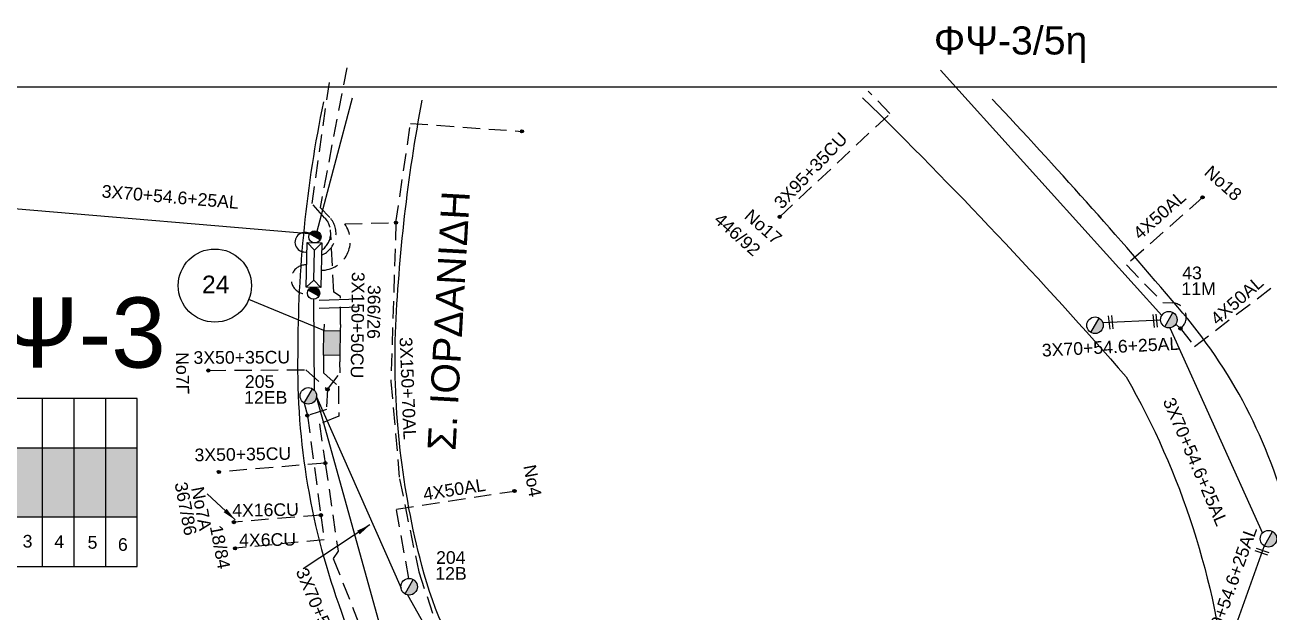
# Model space of a CAD drawing. Header units: millimetres. Extents: x 8791 to 11104, y 1833 to 2902.
# Drawn here: x 9604.8 to 9785.7, y 2806.4 to 2891.8 of the extents above; entities that cross this region are included whole.
import ezdxf
from ezdxf.enums import TextEntityAlignment as Align

# ---------------------------------------------------------------- set-up
doc = ezdxf.new("R2010")
doc.units = ezdxf.units.MM
doc.linetypes.add('DASHED', pattern=[19.05, 12.7, -6.35])
for name, color, linetype in [('Link Box 4 Διευθύνσεων', 7, 'Continuous'), ('Ασφαλειοκιβώτια Χ.Τ 6 αναχωρήσεων', 7, 'Continuous'), ('Ασφαλειοκιβώτια Χ.Τ 9 αναχωρήσεων', 7, 'Continuous'), ('Γέφυρες Εναερίου Δικτύου', 7, 'Continuous'), ('Γυμνά εναέρια ΧΤ (3Φ)   3x50+35CU', 7, 'Continuous'), ('Γυμνά εναέρια ΧΤ (3Φ)   4x16CU', 7, 'Continuous'), ('Γυμνά εναέρια ΧΤ (3Φ)   4x50AL', 7, 'Continuous'), ('Γυμνά εναέρια ΧΤ και ΦΟΠ (3Φ)   4x50+16AL', 7, 'Continuous'), ('Επιγραφές - Σχήματα', 7, 'Continuous'), ('Καλώδια ΧΤ   3x150+50CU', 7, 'DASHED'), ('Καλώδια ΧΤ   3x150+70AL', 7, 'DASHED'), ('Καλώδια ΧΤ   3x150AL+50CU', 7, 'DASHED'), ('Καλώδια ΧΤ   3x95+35CU', 7, 'DASHED'), ('Καλώδια ΧΤ   4x6CU', 7, 'DASHED'), ('Μηχανική τομή', 7, 'Continuous'), ('Στύλος ΦΜ', 7, 'Continuous'), ('Στύλος ΦΜ @ 1', 7, 'Continuous'), ('Συνδέσεις', 7, 'Continuous'), ('Συνεστραμμένα ΧΤ   3x70+54.6+25 AL', 7, 'SYN_LINE'), ('Συνεστραμμένα ΧΤ   3x70+54.6+25AL', 7, 'SYN_LINE'), ('Τομή', 7, 'Continuous'), ('Υποσταθμός εναέριος 2 στύλων', 7, 'Continuous'), ('Υποσταθμός πόλεως', 7, 'Continuous'), ('Υπόβαθρο ΔΕΗ', 7, 'Continuous')]:
    doc.layers.add(name, color=color, linetype=linetype)
doc.styles.add('ar', font='ARIAL.TTF')
doc.styles.get("Standard").update_dxf_attribs({"font": 'ARIAL.TTF'})
doc.linetypes.add('SYN_LINE', pattern='A,0.5,-0.0001,["/\\/\\/\\/",Standard,S=0.1,R=0,X=0,Y=-0.05],-0.25', length=0.7501)
doc.dimstyles.new('ISO-25', dxfattribs={"dimtxt": 2.5, "dimasz": 2.5, "dimexe": 1.25, "dimexo": 0.625, "dimtad": 1, "dimtxsty": 'Standard', "dimcen": 2.5, "dimadec": 0, "dimazin": 0, "dimtfac": 1, "dimtmove": 0, "dimatfit": 3, "dimfxl": 1, "dimarcsym": 0})

# ---------------------------------------------------------------- blocks, each defined once
blk = doc.blocks.new('ΥΠΑΡΧΩΝ ΤΣΙΜΕΝΤΕΝΙΟΣ ΣΤΥΛΟΣ')
at = {"layer": 'Στύλος ΦΜ'}
blk.add_hatch(color=256, dxfattribs=at).paths.add_polyline_path([(-1.29, -2.28, 0.574793), (2.62, 0, 0.268822), (1.3, 2.27)])
blk.add_line((-1.29, -2.28), (1.3, 2.27), dxfattribs=at)
blk.add_circle((0, 0), 2.62, dxfattribs=at)
at = {"layer": 'Στύλος ΦΜ', "flags": 4}
for tag, p in [('ΑΡΙΘΜΟΣ', (-4.68, 8.05)), ('ΤΥΠΟΣ', (-4.91, 3.03))]:
    blk.add_attdef(tag, p, '', height=4, dxfattribs=at)
blk = doc.blocks.new('ΥΠΟΣΤΑΘΜΟΣ ΕΝΑΕΡΙΟΣ ΕΠΙ 2 ΣΤΥΛΩΝ')
at = {"layer": 'Υποσταθμός εναέριος 2 στύλων', "linetype": 'Continuous'}
for points in [[(-11.97, -2.11, 0.574793), (-8.45, -0.07, 0.268822), (-9.64, 1.98)], [(9.68, -2.15, 0.574793), (13.19, -0.1, 0.268822), (12.01, 1.95)]]:
    blk.add_hatch(color=256, dxfattribs=at).paths.add_polyline_path(points)
for p, q in [((-11.97, -2.11), (-9.64, 1.98)), ((9.68, -2.15), (12.01, 1.95))]:
    blk.add_line(p, q, dxfattribs=at)
for centre in [(-10.81, -0.07), (10.84, -0.1)]:
    blk.add_circle(centre, 2.36, dxfattribs=at)
at = {"layer": 'Υποσταθμός πόλεως', "linetype": 'Continuous', "ltscale": 40}
blk.add_lwpolyline([(-8.57, 2.82), (8.57, 2.82), (8.57, -2.82), (-8.57, -2.82)], close=True, dxfattribs=at)
for points in [[(-5.75, 0), (-8.57, 2.82)], [(-8.57, -2.82), (-5.75, 0)], [(-5.75, 0), (5.75, 0)], [(5.75, 0), (8.57, 2.82)], [(8.57, -2.82), (5.75, 0)]]:
    blk.add_lwpolyline(points, dxfattribs=at)
at = {"layer": 'Υποσταθμός εναέριος 2 στύλων', "ltscale": 40, "flags": 1}
for tag, p in [('ΜΕΤΑΣΧΗΜΑΤΙΣΜΟΣ', (14.09, 2.51)), ('ΙΣΧΥΣ', (14.07, -0.28)), ('ΑΡΙΘΜΟΣ', (14.19, -3))]:
    blk.add_attdef(tag, p, '', height=1.8, dxfattribs=at)
blk = doc.blocks.new('LINK BOX 4 ΑΝΑΧΩΡΗΣΕΩΝ')
at = {"layer": 'Link Box 4 Διευθύνσεων', "ltscale": 40}
blk.add_hatch(color=256, dxfattribs=at).paths.add_polyline_path([(-3.54, 0), (-3.54, -4.67), (3.54, -4.67), (3.54, 0)])
for p, q in [((-3.54, 0), (-5.33, 0)), ((5.33, 0), (3.54, 0)), ((-3.54, -4.67), (-5.33, -4.67)), ((5.33, -4.67), (3.54, -4.67))]:
    blk.add_line(p, q, dxfattribs=at)
blk.add_lwpolyline([(-3.54, -4.67), (-3.54, 0), (3.54, 0), (3.54, -4.67)], close=True, dxfattribs=at)
blk = doc.blocks.new('ΤΟΜΗ')
at = {"layer": 'Τομή', "ltscale": 40}
for p, q in [((-5.68, 0), (5.68, 0)), ((5.68, -2.33), (-5.68, -2.33))]:
    blk.add_line(p, q, dxfattribs=at)
blk = doc.blocks.new('ΑΣΦΑΛΕΙΟΚΙΒΩΤΙΟ ΥΠΟΣΤΑΘΜΟΥ 6 ΑΝΑΧΩΡΗΣΕΩΝ')
at = {"layer": 'Ασφαλειοκιβώτια Χ.Τ 6 αναχωρήσεων', "ltscale": 40}
for p, q in [((-23.91, 27), (23.91, 27)), ((-9.83, 27), (-9.83, -27)), ((9.83, 27), (9.83, -27)), ((-23.91, 18), (23.91, 18)), ((-23.91, 9), (23.91, 9)), ((-23.91, 0), (23.91, 0)), ((-23.91, -9), (23.91, -9)), ((-23.91, -18), (23.91, -18))]:
    blk.add_line(p, q, dxfattribs=at)
at = {"layer": 'Ασφαλειοκιβώτια Χ.Τ 6 αναχωρήσεων'}
blk.add_lwpolyline([(-23.91, -27), (23.91, -27), (23.91, 27), (-23.91, 27)], close=True, dxfattribs=at)
for s, rotation, p in [('1', 270, (-18.77, 24.22)), ('2', 269.3837, (-18.51, 14.96)), ('3', 270, (-18.55, 5.66)), ('4', 270, (-18.65, -3.38)), ('5', 270, (-18.89, -12.84)), ('6', 270, (-19.49, -21.49))]:
    blk.add_text(s, height=3.6, rotation=rotation, dxfattribs=at).set_placement(p)
at = {"layer": 'Ασφαλειοκιβώτια Χ.Τ 6 αναχωρήσεων', "ltscale": 40}
for tag, height, p in [('ΟΝΟΜΑ', 5, (-0.27, 31.68)), ('ΚΕΙΜΕΝΟ 1', 2, (16.95, 22.41)), ('ΚΕΙΜΕΝΟ 2', 2, (16.95, 13.71)), ('ΚΕΙΜΕΝΟ 3', 2, (16.95, 4.31)), ('ΚΕΙΜΕΝΟ 4', 2, (16.95, -4.67)), ('ΚΕΙΜΕΝΟ 5', 2, (16.95, -13.51)), ('ΚΕΙΜΕΝΟ 6', 2, (16.95, -22.43)), ('ΣΧ', 2, (-0.21, -29.21))]:
    blk.add_attdef(tag, text='', height=height, dxfattribs=at).set_placement(p, align=Align.MIDDLE_CENTER)
blk = doc.blocks.new('_ΣΥΝΔΕΣΗ')
at = {"layer": 'Συνδέσεις', "linetype": 'SYN_LINE', "ltscale": 40}
blk.add_hatch(color=256, dxfattribs=at).paths.add_polyline_path([(0.5, -0.01, 1), (-0.5, -0.01, 1)])
at = {"layer": 'Συνδέσεις'}
blk.add_circle((0, -0.01), 0.5, dxfattribs=at)
blk = doc.blocks.new('ΜΗΧΑΝΙΚΗ ΤΟΜΗ')
at = {"layer": 'Μηχανική τομή', "ltscale": 40}
for p, q in [((-1.89, 0.78), (1.89, 0.78)), ((1.89, 0), (-1.89, 0))]:
    blk.add_line(p, q, dxfattribs=at)

msp = doc.modelspace()

# ---------------------------------------------------------------- hatches: boundary and pattern name
at = {"layer": 'Ασφαλειοκιβώτια Χ.Τ 9 αναχωρήσεων', "ltscale": 20}
for color, points in [(1, [(9607.36, 2830.24), (9602.76, 2830.24), (9602.76, 2820.21), (9607.36, 2820.21)]), (30, [(9611.95, 2830.24), (9607.36, 2830.24), (9607.36, 2820.21), (9611.95, 2820.21)]), (151, [(9611.95, 2820.21), (9616.55, 2820.21), (9616.55, 2830.24), (9611.95, 2830.24)]), (85, [(9621.14, 2830.24), (9616.55, 2830.24), (9616.55, 2820.21), (9621.14, 2820.21)])]:
    msp.add_hatch(color=color, dxfattribs=at).paths.add_polyline_path(points)

# ---------------------------------------------------------------- linework, layer by layer
at = {"layer": 'Γέφυρες Εναερίου Δικτύου', "color": 85, "linetype": 'DASHED', "ltscale": 0.2}
msp.add_lwpolyline([(9648.42, 2863.69), (9646.56, 2865.78), (9649.2, 2884.29)], dxfattribs=at)
at = {"layer": 'Γέφυρες Εναερίου Δικτύου', "color": 151, "linetype": 'DASHED', "ltscale": 0.2}
msp.add_lwpolyline([(9651.59, 2885.55), (9647.72, 2865.2), (9649.14, 2863.77)], dxfattribs=at)
at = {"layer": 'Γέφυρες Εναερίου Δικτύου', "color": 1, "ltscale": 0.2}
msp.add_lwpolyline([(9647.3, 2861.78), (9652.46, 2881.18)], dxfattribs=at)
at = {"layer": 'Γέφυρες Εναερίου Δικτύου', "color": 151, "linetype": 'DASHED', "ltscale": 0.2}
msp.add_arc((9646.61, 2861.45), 3.43, 292.805, 42.4914, dxfattribs=at)
at = {"layer": 'Γέφυρες Εναερίου Δικτύου', "color": 85, "linetype": 'DASHED', "ltscale": 0.2}
msp.add_arc((9646.17, 2861.55), 3.11, 305.0438, 43.5267, dxfattribs=at)
at = {"layer": 'Γέφυρες Εναερίου Δικτύου', "color": 1, "ltscale": 0.2}
msp.add_arc((9645.5, 2860.17), 1.43, 60.5707, 282.7535, dxfattribs=at)
at = {"layer": 'Γυμνά εναέρια ΧΤ (3Φ)   3x50+35CU', "color": 1, "linetype": 'DASHED', "ltscale": 0.2}
for points in [[(9648.81, 2838.75), (9650.66, 2841.18), (9650.59, 2842.77)], [(9631.47, 2841.52), (9645.67, 2841.62), (9648.81, 2838.75), (9648.65, 2835.83), (9645.87, 2834.96)], [(9648.48, 2828.04), (9633.01, 2826.75)]]:
    msp.add_lwpolyline(points, dxfattribs=at)
at = {"layer": 'Γυμνά εναέρια ΧΤ (3Φ)   4x16CU', "color": 1, "linetype": 'DASHED', "ltscale": 0.2}
msp.add_lwpolyline([(9647.84, 2820.47), (9635.18, 2819.46)], dxfattribs=at)
at = {"layer": 'Γυμνά εναέρια ΧΤ (3Φ)   4x50AL', "color": 151, "linetype": 'DASHED', "ltscale": 0.2}
msp.add_lwpolyline([(9776.04, 2866.68), (9764.96, 2856.87), (9770.26, 2851.41), (9771.73, 2851.33, -0.704706), (9772.82, 2847.61, 3.073851)], format="xyb", dxfattribs=at)
msp.add_lwpolyline([(9772.17, 2848.27), (9772.82, 2847.61), (9774.87, 2845.02), (9786.78, 2854.09)], dxfattribs=at)
at = {"layer": 'Γυμνά εναέρια ΧΤ (3Φ)   4x50AL', "color": 27, "linetype": 'DASHED', "ltscale": 0.2}
msp.add_lwpolyline([(9660.63, 2811.26), (9658.81, 2821.32), (9676, 2823.98)], dxfattribs=at)
at = {"layer": 'Γυμνά εναέρια ΧΤ και ΦΟΠ (3Φ)   4x50+16AL', "color": 27}
msp.add_lwpolyline([(9660.41, 2808.88), (9678.78, 2776.26)], dxfattribs=at)
at = {"layer": 'Επιγραφές - Σχήματα', "ltscale": 20}
msp.add_line((9648.29, 2847.34), (9637.34, 2851.84), dxfattribs=at)
at = {"layer": 'Επιγραφές - Σχήματα'}
msp.add_lwpolyline([(8808.32, 2882.76), (10848.36, 2882.76), (10848.36, 2881.87)], dxfattribs=at)
at = {"layer": 'Επιγραφές - Σχήματα', "ltscale": 20}
msp.add_circle((9632.42, 2853.86), 5.32, dxfattribs=at)
at = {"layer": 'Επιγραφές - Σχήματα', "color": 7, "linetype": 'DASHED', "ltscale": 0.2}
msp.add_arc((9645.62, 2854.77), 2.1, 85.9124, 277.1701, dxfattribs=at)
at = {"layer": 'Καλώδια ΧΤ   3x150+50CU', "color": 85, "ltscale": 0.2}
msp.add_lwpolyline([(9650.69, 2848.21), (9650.68, 2852.27), (9649.7, 2852.91), (9649.25, 2861.96)], dxfattribs=at)
at = {"layer": 'Καλώδια ΧΤ   3x150+70AL', "color": 30, "ltscale": 0.2}
for points in [[(9651.32, 2862.83), (9658.75, 2863.02), (9660.87, 2877.45), (9677.07, 2876.29)], [(9658.75, 2863.02), (9658.02, 2839.93), (9659.27, 2825.74), (9662.06, 2812.23), (9665.63, 2801.65), (9672.05, 2791.53), (9686.87, 2800.32)]]:
    msp.add_lwpolyline(points, dxfattribs=at)
msp.add_lwpolyline([(9647.89, 2856.08), (9647.89, 2856.08, 0.607235), (9651.32, 2862.83)], format="xyb", dxfattribs=at)
at = {"layer": 'Καλώδια ΧΤ   3x150AL+50CU', "color": 1, "ltscale": 0.2}
msp.add_lwpolyline([(9648.21, 2842.81), (9648.21, 2841.18), (9650.39, 2839.22), (9650.44, 2834.88), (9647.62, 2833.73), (9648.48, 2828.04), (9650.33, 2815.24), (9649.64, 2814.15), (9655.23, 2800.03), (9660.93, 2798.19), (9672.74, 2775.78), (9674.47, 2774.85, -0.466244), (9675.73, 2768.87), (9685.24, 2744.66), (9687.2, 2743.57, -0.586952), (9687.2, 2736.13, 0.402794), (9686.39, 2733.48), (9686.8, 2717.46), (9685.88, 2709.92), (9683.51, 2702.46), (9680.69, 2696.88), (9685.24, 2693.37), (9684.1, 2683.1, 0.682441), (9689.07, 2680.49, -18.519683)], format="xyb", dxfattribs=at)
at = {"layer": 'Καλώδια ΧΤ   3x95+35CU', "color": 154, "ltscale": 0.2}
msp.add_lwpolyline([(9714.56, 2863.86), (9730.59, 2878.88), (9727.44, 2882.16)], dxfattribs=at)
at = {"layer": 'Καλώδια ΧΤ   4x6CU', "color": 1, "linetype": 'DASHED', "ltscale": 0.2}
msp.add_lwpolyline([(9645.42, 2836.77), (9645.87, 2834.96), (9647.84, 2820.47), (9648.33, 2816.9), (9635.36, 2815.66)], dxfattribs=at)
at = {"layer": 'Συνεστραμμένα ΧΤ   3x70+54.6+25 AL', "color": 7, "linetype": 'SYN_LINE', "ltscale": 20}
msp.add_line((9603.22, 2865.07), (9646.73, 2861.41), dxfattribs=at)
at = {"layer": 'Συνεστραμμένα ΧΤ   3x70+54.6+25AL', "color": 151, "ltscale": 20}
for points in [[(9737.95, 2885.2), (9770.11, 2849.51)], [(9771.3, 2847.71), (9784.74, 2817.86)], [(9785.02, 2816), (9779.42, 2800.42)]]:
    msp.add_lwpolyline(points, dxfattribs=at)
at = {"layer": 'Συνεστραμμένα ΧΤ   3x70+54.6+25AL', "ltscale": 15}
msp.add_lwpolyline([(9646.9, 2838.63), (9646.8, 2851.87)], dxfattribs=at)
at = {"layer": 'Συνεστραμμένα ΧΤ   3x70+54.6+25AL', "color": 151, "ltscale": 10}
msp.add_lwpolyline([(9769.94, 2848.82), (9761.55, 2848.46)], dxfattribs=at)
at = {"layer": 'Συνεστραμμένα ΧΤ   3x70+54.6+25AL', "color": 27, "ltscale": 20}
msp.add_lwpolyline([(9647.2, 2837.7), (9659.49, 2809.86)], dxfattribs=at)
at = {"layer": 'Συνεστραμμένα ΧΤ   3x70+54.6+25AL', "ltscale": 20}
msp.add_lwpolyline([(9658.19, 2798.07), (9647.2, 2837.7)], dxfattribs=at)
at = {"layer": 'Υπόβαθρο ΔΕΗ'}
for points in [[(9648.2, 2880.57, 0.050753), (9644.47, 2843.88, 0.093021), (9650.84, 2806.36, 0.094954), (9659.17, 2791.37, -0.025222), (9670.03, 2772.27, -0.061145), (9682.45, 2736.1, -0.132027), (9682.19, 2710.28, -0.154405), (9676.08, 2696.64, -0.342992), (9661.08, 2693.75, -0.118565), (9650.26, 2702.15, -0.001148), (9628.64, 2719.51, 0.030766), (9595.62, 2741.93, -0.154766), (9578.07, 2759.69, -0.14096), (9565.8, 2801.59, -0.052996), (9568.75, 2845.11, -0.010137), (9576.57, 2880.87, -1.533544)], [(9726.6, 2881.19, -0.019755), (9764.94, 2840.57, -0.104891), (9779.59, 2795, -0.038715), (9780.63, 2746.52, -0.021249), (9776.02, 2700.82, 0.010119), (9772.19, 2677.92, -0.17063), (9762.31, 2673.48, -0.090456), (9734.98, 2679.47, -0.057338), (9709.82, 2692.98, -0.15377), (9700.46, 2704.16, 0.024859), (9691.56, 2747.56, 0.029987), (9679.6, 2780.69, 0.047033), (9671.42, 2794.37, -0.096663), (9662.52, 2813.13, -0.072093), (9658.69, 2846.92, -0.036188), (9662.57, 2880.83, 1.168938)], [(9842.15, 2880.88, -0.011139), (9856.23, 2845.38, -0.065806), (9870.78, 2781.84, -0.106221), (9868.03, 2763.85, -0.079437), (9853.29, 2737.49, -0.04466), (9827.1, 2708.1, -0.029469), (9790.78, 2676.18, -0.712734), (9784.92, 2677.97, 0.008824), (9791.49, 2722.22, 0.033169), (9794.34, 2777.12, 0.067272), (9788.65, 2819.6, 0.118283), (9772.45, 2850.71, 0.013841), (9745.44, 2880.99, 1.463356)]]:
    msp.add_lwpolyline(points, format="xyb", dxfattribs=at)

# ---------------------------------------------------------------- block references
at = {"layer": 'Link Box 4 Διευθύνσεων', "xscale": 0.5104822389464319, "yscale": 0.5104822389464319, "zscale": 0.5104822389464319, "rotation": 88.95742023284525}
msp.add_blockref('LINK BOX 4 ΑΝΑΧΩΡΗΣΕΩΝ', (9648.25, 2845.53), dxfattribs=at)
at = {"layer": 'Ασφαλειοκιβώτια Χ.Τ 6 αναχωρήσεων', "xscale": 0.5104822389464277, "yscale": 0.5104822389464277, "zscale": 0.5104822389464277, "rotation": 90}
msp.add_blockref('ΑΣΦΑΛΕΙΟΚΙΒΩΤΙΟ ΥΠΟΣΤΑΘΜΟΥ 6 ΑΝΑΧΩΡΗΣΕΩΝ', (9607.36, 2825.23), dxfattribs=at).add_auto_attribs({'ΟΝΟΜΑ': 'ΦΨ-3'})
at = {"layer": 'Μηχανική τομή'}
for p, xscale, yscale, zscale, rotation in [((9762.49, 2848.49), 0.5104822389464739, 0.5104822389464739, 0.5104822389464739, 276.2573715089654), ((9768.94, 2848.72), 0.5104822389464739, 0.5104822389464739, 0.5104822389464739, 276.2573715089654), ((9784.61, 2814.96), 0.510482238946407, 0.510482238946407, 0.510482238946407, 340.7568919593123)]:
    msp.add_blockref('ΜΗΧΑΝΙΚΗ ΤΟΜΗ', p, dxfattribs=dict(at, xscale=xscale, yscale=yscale, zscale=zscale, rotation=rotation))
at = {"layer": 'Στύλος ΦΜ @ 1', "ltscale": 40}
ref = msp.add_blockref('ΥΠΑΡΧΩΝ ΤΣΙΜΕΝΤΕΝΙΟΣ ΣΤΥΛΟΣ', (9771.14, 2848.9), dxfattribs=dict(at, xscale=0.4594340150515993, yscale=0.4594340150515993, zscale=0.4594340150515993))
ref.add_attrib('ΤΥΠΟΣ', '11M', (9772.97, 2852.48), dxfattribs={"layer": 'Στύλος ΦΜ', "height": 1.838, "flags": 4})
ref.add_attrib('ΑΡΙΘΜΟΣ', '43', (9773.08, 2854.79), dxfattribs={"layer": 'Στύλος ΦΜ', "height": 1.838, "flags": 4})
at = {"layer": 'Στύλος ΦΜ @ 1', "ltscale": 40, "xscale": 0.4594340150515993, "yscale": 0.4594340150515993, "zscale": 0.4594340150515993}
msp.add_blockref('ΥΠΑΡΧΩΝ ΤΣΙΜΕΝΤΕΝΙΟΣ ΣΤΥΛΟΣ', (9760.4, 2848.09), dxfattribs=at)
at = {"layer": 'Στύλος ΦΜ @ 1', "ltscale": 40}
ref = msp.add_blockref('ΥΠΑΡΧΩΝ ΤΣΙΜΕΝΤΕΝΙΟΣ ΣΤΥΛΟΣ', (9646.01, 2837.82), dxfattribs=dict(at, xscale=0.4594340150515993, yscale=0.4594340150515993, zscale=0.4594340150515993))
ref.add_attrib('ΤΥΠΟΣ', '12EB', (9636.68, 2836.67), dxfattribs={"layer": 'Στύλος ΦΜ', "height": 1.838, "flags": 4})
ref.add_attrib('ΑΡΙΘΜΟΣ', '205', (9636.79, 2838.98), dxfattribs={"layer": 'Στύλος ΦΜ', "height": 1.838, "flags": 4})
ref = msp.add_blockref('ΥΠΑΡΧΩΝ ΤΣΙΜΕΝΤΕΝΙΟΣ ΣΤΥΛΟΣ', (9785.62, 2817.04), dxfattribs=dict(at, xscale=0.4594340150515993, yscale=0.4594340150515993, zscale=0.4594340150515993))
ref.add_attrib('ΤΥΠΟΣ', '11M', (9792.34, 2810.04), dxfattribs={"layer": 'Στύλος ΦΜ', "height": 1.838, "flags": 4})
ref.add_attrib('ΑΡΙΘΜΟΣ', '42', (9792.44, 2812.35), dxfattribs={"layer": 'Στύλος ΦΜ', "height": 1.838, "flags": 4})
ref = msp.add_blockref('ΥΠΑΡΧΩΝ ΤΣΙΜΕΝΤΕΝΙΟΣ ΣΤΥΛΟΣ', (9660.67, 2810.06), dxfattribs=dict(at, xscale=0.4594340150515993, yscale=0.4594340150515993, zscale=0.4594340150515993))
ref.add_attrib('ΤΥΠΟΣ', '12B', (9664.48, 2811.08), dxfattribs={"layer": 'Στύλος ΦΜ', "height": 1.838, "flags": 4})
ref.add_attrib('ΑΡΙΘΜΟΣ', '204', (9664.59, 2813.39), dxfattribs={"layer": 'Στύλος ΦΜ', "height": 1.838, "flags": 4})
at = {"layer": 'Συνδέσεις', "xscale": 0.4594340150518314, "yscale": 0.4594340150518314, "zscale": 0.4594340150518314}
for p in [(9677.07, 2876.29), (9776.04, 2866.69), (9714.56, 2863.87), (9658.75, 2863.02), (9772.82, 2847.62), (9631.47, 2841.52), (9648.81, 2838.76), (9645.88, 2834.97), (9648.49, 2828.04), (9633.01, 2826.76), (9676, 2823.99), (9647.84, 2820.48), (9635.18, 2819.46), (9635.36, 2815.66)]:
    msp.add_blockref('_ΣΥΝΔΕΣΗ', p, dxfattribs=at)
at = {"layer": 'Τομή', "xscale": 0.5104822389463815, "yscale": 0.5104822389463815, "zscale": 0.5104822389463815, "rotation": 1.82651930039133}
msp.add_blockref('ΤΟΜΗ', (9650.47, 2851.83), dxfattribs=at)
at = {"layer": 'Υποσταθμός εναέριος 2 στύλων', "xscale": 0.378633118717553, "yscale": 0.378633118717553, "zscale": 0.378633118717553, "rotation": 88.75415077018269}
msp.add_blockref('ΥΠΟΣΤΑΘΜΟΣ ΕΝΑΕΡΙΟΣ ΕΠΙ 2 ΣΤΥΛΩΝ', (9646.84, 2856.85), dxfattribs=at)

# ---------------------------------------------------------------- texts
at = {"layer": 'Γυμνά εναέρια ΧΤ (3Φ)   3x50+35CU', "ltscale": 20}
for rotation, p in [(0.2806, (9636.34, 2843.43)), (0.9757, (9636.49, 2829.34))]:
    msp.add_text('3X50+35CU', height=1.838, rotation=rotation, dxfattribs=at).set_placement(p, align=Align.MIDDLE)
at = {"layer": 'Γυμνά εναέρια ΧΤ (3Φ)   4x16CU', "ltscale": 20}
msp.add_text('4X16CU', height=1.838, rotation=0.8418, dxfattribs=at).set_placement((9639.79, 2821.24), align=Align.MIDDLE)
at = {"layer": 'Γυμνά εναέρια ΧΤ (3Φ)   4x50AL', "ltscale": 20}
for rotation, p in [(41.399, (9769.77, 2864.14)), (41.3075, (9781.03, 2851.7)), (9.0501, (9667.24, 2824.22))]:
    msp.add_text('4X50AL', height=1.838, rotation=rotation, dxfattribs=at).set_placement(p, align=Align.MIDDLE)
at = {"layer": 'Επιγραφές - Σχήματα', "ltscale": 20, "attachment_point": 1, "style": 'ar'}
for s, insert, char_height, width in [('ΦΨ-3/5η', (9736.97, 2891.56), 4.084, 19.788), ('24', (9630.56, 2855.31), 2.552, 5.5152), ('ΦΨ-3', (9589.31, 2852.14), 10.21, 19.788)]:
    msp.add_mtext(s, dxfattribs=dict(at, insert=insert, char_height=char_height, width=width))
for s, insert, char_height, width, rotation in [('Νο18', (9777.36, 2871.49), 1.838, 19.788, 318.2326), ('Σ. ΙΟΡΔΑΝΙΔΗ', (9663.33, 2830), 4.0839, 48.8442, 86.8217), ('446/92', (9706.09, 2864.6), 1.838, 19.788, 318.2326), ('Νο17', (9710.49, 2865.14), 1.838, 19.788, 318.2326), ('366/26', (9656.51, 2853.94), 1.838, 19.788, 269.3044), ('Νο7Γ', (9628.6, 2844.19), 1.838, 19.788, 270.907), ('Νο4', (9679.08, 2827.96), 1.838, 19.788, 280.8317), ('367/86', (9628.36, 2825.44), 1.838, 19.788, 280.8317), ('Νο7Α', (9630.78, 2824.76), 1.838, 19.788, 280.8317), ('18/84', (9633.49, 2819.16), 1.838, 19.788, 280.8317)]:
    msp.add_mtext(s, dxfattribs=dict(at, insert=insert, char_height=char_height, width=width, rotation=rotation))
at = {"layer": 'Καλώδια ΧΤ   3x150+50CU', "ltscale": 20, "insert": (9654.19, 2855.84), "char_height": 1.838, "width": 19.788, "attachment_point": 1, "rotation": 269.3044, "style": 'ar'}
msp.add_mtext('3Χ150+50CU', dxfattribs=at)
at = {"layer": 'Καλώδια ΧΤ   3x150+70AL', "ltscale": 0.2}
msp.add_text('3X150+70AL', height=1.838, rotation=272.2926, dxfattribs=at).set_placement((9660.49, 2838.91), align=Align.MIDDLE)
at = {"layer": 'Καλώδια ΧΤ   3x95+35CU', "ltscale": 0.2}
msp.add_text('3X95+35CU', height=1.838, rotation=46.4193, dxfattribs=at).set_placement((9719.05, 2870.6), align=Align.MIDDLE)
at = {"layer": 'Καλώδια ΧΤ   4x6CU', "ltscale": 0.2}
msp.add_text('4X6CU', height=1.838, rotation=0.9593, dxfattribs=at).set_placement((9640.09, 2816.9), align=Align.MIDDLE)
at = {"layer": 'Συνεστραμμένα ΧΤ   3x70+54.6+25 AL', "ltscale": 20}
msp.add_text('3X70+54.6+25AL', height=1.8377, rotation=355.1747, dxfattribs=at).set_placement((9625.94, 2866.77), align=Align.MIDDLE)
at = {"layer": 'Συνεστραμμένα ΧΤ   3x70+54.6+25AL', "ltscale": 20}
for rotation, p in [(2.8816, (9762.65, 2844.95)), (293.2435, (9775.01, 2828.25)), (70.43, (9779.8, 2809.35)), (292.8805, (9648.88, 2803.45))]:
    msp.add_text('3X70+54.6+25AL', height=1.8377, rotation=rotation, dxfattribs=at).set_placement(p, align=Align.MIDDLE)

# ---------------------------------------------------------------- leaders
at = {"layer": 'Επιγραφές - Σχήματα', "ltscale": 40}
for points in [[(9635.38, 2819.78), (9631.32, 2823.57)], [(9654.97, 2819.05), (9645.26, 2812.64)]]:
    msp.add_leader(points, dimstyle='ISO-25', override={"dimasz": 2, "dimtad": 0}, dxfattribs=at)

doc.saveas('drawing.dxf')
